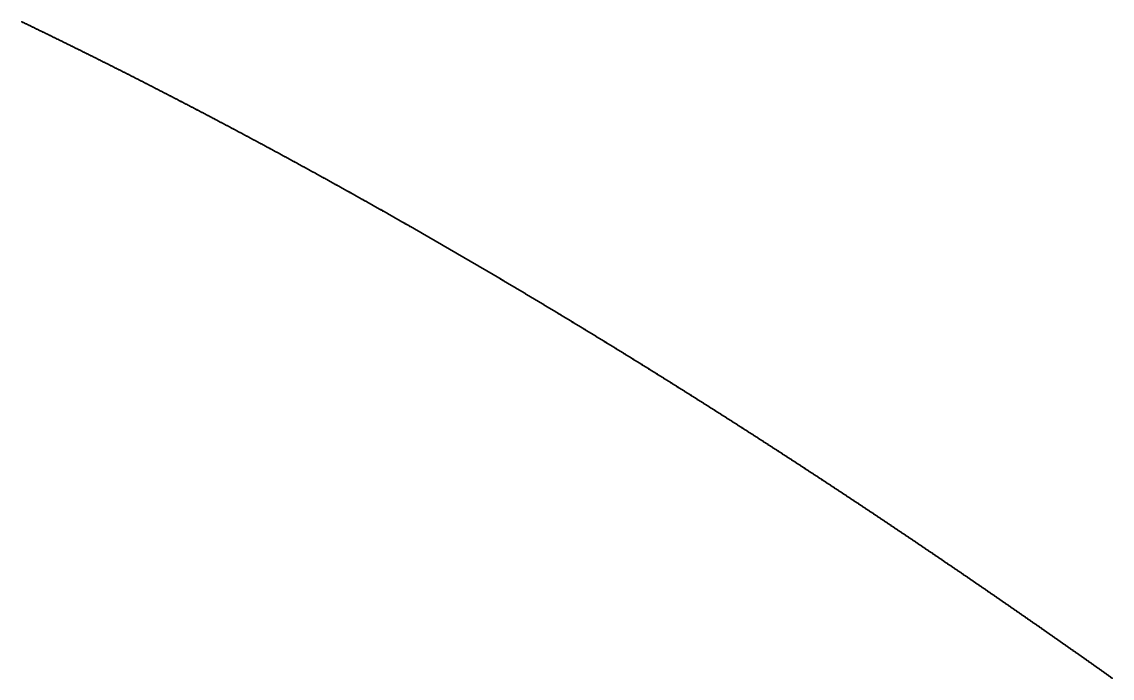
# Model space of a CAD drawing. Header units: metres. Extents: x 0 to 360, y 0 to 49.
# Drawn here: x 146.26 to 157.5, y 37.43 to 44.2 of the extents above; entities that cross this region are included whole.
import ezdxf

# ---------------------------------------------------------------- set-up
doc = ezdxf.new("R2010")
doc.units = ezdxf.units.M

msp = doc.modelspace()

# ---------------------------------------------------------------- linework, layer by layer
for p in [(146.257, 44.195), (146.263, 44.193), (146.269, 44.19), (146.275, 44.187), (146.281, 44.184), (146.286, 44.181), (146.292, 44.178), (146.298, 44.176), (146.304, 44.173), (146.31, 44.17), (146.316, 44.167), (146.322, 44.164), (146.328, 44.161), (146.334, 44.158), (146.339, 44.156), (146.345, 44.153), (146.351, 44.15), (146.357, 44.147), (146.363, 44.144), (146.369, 44.141), (146.375, 44.139), (146.381, 44.136), (146.387, 44.133), (146.393, 44.13), (146.398, 44.127), (146.404, 44.124), (146.41, 44.121), (146.416, 44.119), (146.422, 44.116), (146.428, 44.113), (146.434, 44.11), (146.44, 44.107), (146.446, 44.104), (146.451, 44.101), (146.457, 44.099), (146.463, 44.096), (146.469, 44.093), (146.475, 44.09), (146.481, 44.087), (146.487, 44.084), (146.493, 44.081), (146.499, 44.078), (146.504, 44.076), (146.51, 44.073), (146.516, 44.07), (146.522, 44.067), (146.528, 44.064), (146.534, 44.061), (146.54, 44.058), (146.546, 44.055), (146.552, 44.053), (146.557, 44.05), (146.563, 44.047), (146.569, 44.044), (146.575, 44.041), (146.581, 44.038), (146.587, 44.035), (146.593, 44.032), (146.599, 44.03), (146.605, 44.027), (146.611, 44.024), (146.616, 44.021), (146.622, 44.018), (146.628, 44.015), (146.634, 44.012), (146.64, 44.009), (146.646, 44.006), (146.652, 44.004), (146.658, 44.001), (146.664, 43.998), (146.669, 43.995), (146.675, 43.992), (146.681, 43.989), (146.687, 43.986), (146.693, 43.983), (146.699, 43.98), (146.705, 43.978), (146.711, 43.975), (146.717, 43.972), (146.723, 43.969), (146.728, 43.966), (146.734, 43.963), (146.74, 43.96), (146.746, 43.957), (146.752, 43.954), (146.758, 43.951), (146.764, 43.948), (146.77, 43.946), (146.776, 43.943), (146.781, 43.94), (146.787, 43.937), (146.793, 43.934), (146.799, 43.931), (146.805, 43.928), (146.811, 43.925), (146.817, 43.922), (146.823, 43.919), (146.829, 43.916), (146.834, 43.914), (146.84, 43.911), (146.846, 43.908), (146.852, 43.905), (146.858, 43.902), (146.864, 43.899), (146.87, 43.896), (146.876, 43.893), (146.882, 43.89), (146.888, 43.887), (146.893, 43.884), (146.899, 43.881), (146.905, 43.878), (146.911, 43.876), (146.917, 43.873), (146.923, 43.87), (146.929, 43.867), (146.935, 43.864), (146.941, 43.861), (146.946, 43.858), (146.952, 43.855), (146.958, 43.852), (146.964, 43.849), (146.97, 43.846), (146.976, 43.843), (146.982, 43.84), (146.988, 43.837), (146.994, 43.835), (147, 43.832), (147.005, 43.829), (147.011, 43.826), (147.017, 43.823), (147.023, 43.82), (147.029, 43.817), (147.035, 43.814), (147.041, 43.811), (147.047, 43.808), (147.053, 43.805), (147.059, 43.802), (147.064, 43.799), (147.07, 43.796), (147.076, 43.793), (147.082, 43.79), (147.088, 43.787), (147.094, 43.784), (147.1, 43.781), (147.106, 43.779), (147.112, 43.776), (147.117, 43.773), (147.123, 43.77), (147.129, 43.767), (147.135, 43.764), (147.141, 43.761), (147.147, 43.758), (147.153, 43.755), (147.159, 43.752), (147.165, 43.749), (147.171, 43.746), (147.176, 43.743), (147.182, 43.74), (147.188, 43.737), (147.194, 43.734), (147.2, 43.731), (147.206, 43.728), (147.212, 43.725), (147.218, 43.722), (147.224, 43.719), (147.229, 43.716), (147.235, 43.713), (147.241, 43.71), (147.247, 43.707), (147.253, 43.704), (147.259, 43.701), (147.265, 43.699), (147.271, 43.696), (147.277, 43.693), (147.283, 43.69), (147.288, 43.687), (147.294, 43.684), (147.3, 43.681), (147.306, 43.678), (147.312, 43.675), (147.318, 43.672), (147.324, 43.669), (147.33, 43.666), (147.336, 43.663), (147.342, 43.66), (147.347, 43.657), (147.353, 43.654), (147.359, 43.651), (147.365, 43.648), (147.371, 43.645), (147.377, 43.642), (147.383, 43.639), (147.389, 43.636), (147.395, 43.633), (147.401, 43.63), (147.406, 43.627), (147.412, 43.624), (147.418, 43.621), (147.424, 43.618), (147.43, 43.615), (147.436, 43.612), (147.442, 43.609), (147.448, 43.606), (147.454, 43.603), (147.459, 43.6), (147.465, 43.597), (147.471, 43.594), (147.477, 43.591), (147.483, 43.588), (147.489, 43.585), (147.495, 43.582), (147.501, 43.579), (147.507, 43.576), (147.513, 43.573), (147.518, 43.57), (147.524, 43.567), (147.53, 43.564), (147.536, 43.561), (147.542, 43.558), (147.548, 43.555), (147.554, 43.552), (147.56, 43.549), (147.566, 43.546), (147.572, 43.543), (147.577, 43.54), (147.583, 43.537), (147.589, 43.534), (147.595, 43.531), (147.601, 43.528), (147.607, 43.525), (147.613, 43.522), (147.619, 43.519), (147.625, 43.516), (147.631, 43.512), (147.636, 43.509), (147.642, 43.506), (147.648, 43.503), (147.654, 43.5), (147.66, 43.497), (147.666, 43.494), (147.672, 43.491), (147.678, 43.488), (147.684, 43.485), (147.69, 43.482), (147.695, 43.479), (147.701, 43.476), (147.707, 43.473), (147.713, 43.47), (147.719, 43.467), (147.725, 43.464), (147.731, 43.461), (147.737, 43.458), (147.743, 43.455), (147.749, 43.452), (147.754, 43.449), (147.76, 43.446), (147.766, 43.443), (147.772, 43.44), (147.778, 43.437), (147.784, 43.434), (147.79, 43.431), (147.796, 43.427), (147.802, 43.424), (147.808, 43.421), (147.813, 43.418), (147.819, 43.415), (147.825, 43.412), (147.831, 43.409), (147.837, 43.406), (147.843, 43.403), (147.849, 43.4), (147.855, 43.397), (147.861, 43.394), (147.866, 43.391), (147.872, 43.388), (147.878, 43.385), (147.884, 43.382), (147.89, 43.379), (147.896, 43.376), (147.902, 43.372), (147.908, 43.369), (147.914, 43.366), (147.92, 43.363), (147.925, 43.36), (147.931, 43.357), (147.937, 43.354), (147.943, 43.351), (147.949, 43.348), (147.955, 43.345), (147.961, 43.342), (147.967, 43.339), (147.973, 43.336), (147.979, 43.333), (147.985, 43.33), (147.99, 43.326), (147.996, 43.323), (148.002, 43.32), (148.008, 43.317), (148.014, 43.314), (148.02, 43.311), (148.026, 43.308), (148.032, 43.305), (148.038, 43.302), (148.044, 43.299), (148.049, 43.296), (148.055, 43.293), (148.061, 43.29), (148.067, 43.286), (148.073, 43.283), (148.079, 43.28), (148.085, 43.277), (148.091, 43.274), (148.097, 43.271), (148.103, 43.268), (148.108, 43.265), (148.114, 43.262), (148.12, 43.259), (148.126, 43.256), (148.132, 43.252), (148.138, 43.249), (148.144, 43.246), (148.15, 43.243), (148.156, 43.24), (148.162, 43.237), (148.167, 43.234), (148.173, 43.231), (148.179, 43.228), (148.185, 43.225), (148.191, 43.221), (148.197, 43.218), (148.203, 43.215), (148.209, 43.212), (148.215, 43.209), (148.221, 43.206), (148.226, 43.203), (148.232, 43.2), (148.238, 43.197), (148.244, 43.194), (148.25, 43.19), (148.256, 43.187), (148.262, 43.184), (148.268, 43.181), (148.274, 43.178), (148.28, 43.175), (148.285, 43.172), (148.291, 43.169), (148.297, 43.166), (148.303, 43.162), (148.309, 43.159), (148.315, 43.156), (148.321, 43.153), (148.327, 43.15), (148.333, 43.147), (148.339, 43.144), (148.345, 43.141), (148.35, 43.137), (148.356, 43.134), (148.362, 43.131), (148.368, 43.128), (148.374, 43.125), (148.38, 43.122), (148.386, 43.119), (148.392, 43.116), (148.398, 43.112), (148.404, 43.109), (148.409, 43.106), (148.415, 43.103), (148.421, 43.1), (148.427, 43.097), (148.433, 43.094), (148.439, 43.09), (148.445, 43.087), (148.451, 43.084), (148.457, 43.081), (148.463, 43.078), (148.469, 43.075), (148.474, 43.072), (148.48, 43.069), (148.486, 43.065), (148.492, 43.062), (148.498, 43.059), (148.504, 43.056), (148.51, 43.053), (148.516, 43.05), (148.522, 43.047), (148.528, 43.043), (148.533, 43.04), (148.539, 43.037), (148.545, 43.034), (148.551, 43.031), (148.557, 43.028), (148.563, 43.024), (148.569, 43.021), (148.575, 43.018), (148.581, 43.015), (148.587, 43.012), (148.593, 43.009), (148.598, 43.006), (148.604, 43.002), (148.61, 42.999), (148.616, 42.996), (148.622, 42.993), (148.628, 42.99), (148.634, 42.987), (148.64, 42.983), (148.646, 42.98), (148.652, 42.977), (148.657, 42.974), (148.663, 42.971), (148.669, 42.968), (148.675, 42.964), (148.681, 42.961), (148.687, 42.958), (148.693, 42.955), (148.699, 42.952), (148.705, 42.949), (148.711, 42.945), (148.717, 42.942), (148.722, 42.939), (148.728, 42.936), (148.734, 42.933), (148.74, 42.93), (148.746, 42.926), (148.752, 42.923), (148.758, 42.92), (148.764, 42.917), (148.77, 42.914), (148.776, 42.911), (148.781, 42.907), (148.787, 42.904), (148.793, 42.901), (148.799, 42.898), (148.805, 42.895), (148.811, 42.891), (148.817, 42.888), (148.823, 42.885), (148.829, 42.882), (148.835, 42.879), (148.841, 42.875), (148.846, 42.872), (148.852, 42.869), (148.858, 42.866), (148.864, 42.863), (148.87, 42.86), (148.876, 42.856), (148.882, 42.853), (148.888, 42.85), (148.894, 42.847), (148.9, 42.844), (148.906, 42.84), (148.911, 42.837), (148.917, 42.834), (148.923, 42.831), (148.929, 42.828), (148.935, 42.824), (148.941, 42.821), (148.947, 42.818), (148.953, 42.815), (148.959, 42.812), (148.965, 42.808), (148.97, 42.805), (148.976, 42.802), (148.982, 42.799), (148.988, 42.795), (148.994, 42.792), (149, 42.789), (149.006, 42.786), (149.012, 42.783), (149.018, 42.779), (149.024, 42.776), (149.03, 42.773), (149.035, 42.77), (149.041, 42.767), (149.047, 42.763), (149.053, 42.76), (149.059, 42.757), (149.065, 42.754), (149.071, 42.75), (149.077, 42.747), (149.083, 42.744), (149.089, 42.741), (149.095, 42.738), (149.1, 42.734), (149.106, 42.731), (149.112, 42.728), (149.118, 42.725), (149.124, 42.721), (149.13, 42.718), (149.136, 42.715), (149.142, 42.712), (149.148, 42.709), (149.154, 42.705), (149.16, 42.702), (149.165, 42.699), (149.171, 42.696), (149.177, 42.692), (149.183, 42.689), (149.189, 42.686), (149.195, 42.683), (149.201, 42.679), (149.207, 42.676), (149.213, 42.673), (149.219, 42.67), (149.225, 42.667), (149.23, 42.663), (149.236, 42.66), (149.242, 42.657), (149.248, 42.654), (149.254, 42.65), (149.26, 42.647), (149.266, 42.644), (149.272, 42.641), (149.278, 42.637), (149.284, 42.634), (149.29, 42.631), (149.295, 42.628), (149.301, 42.624), (149.307, 42.621), (149.313, 42.618), (149.319, 42.615), (149.325, 42.611), (149.331, 42.608), (149.337, 42.605), (149.343, 42.602), (149.349, 42.598), (149.355, 42.595), (149.36, 42.592), (149.366, 42.589), (149.372, 42.585), (149.378, 42.582), (149.384, 42.579), (149.39, 42.575), (149.396, 42.572), (149.402, 42.569), (149.408, 42.566), (149.414, 42.562), (149.42, 42.559), (149.425, 42.556), (149.431, 42.553), (149.437, 42.549), (149.443, 42.546), (149.449, 42.543), (149.455, 42.54), (149.461, 42.536), (149.467, 42.533), (149.473, 42.53), (149.479, 42.526), (149.485, 42.523), (149.49, 42.52), (149.496, 42.517), (149.502, 42.513), (149.508, 42.51), (149.514, 42.507), (149.52, 42.504), (149.526, 42.5), (149.532, 42.497), (149.538, 42.494), (149.544, 42.49), (149.55, 42.487), (149.555, 42.484), (149.561, 42.481), (149.567, 42.477), (149.573, 42.474), (149.579, 42.471), (149.585, 42.467), (149.591, 42.464), (149.597, 42.461), (149.603, 42.458), (149.609, 42.454), (149.615, 42.451), (149.62, 42.448), (149.626, 42.444), (149.632, 42.441), (149.638, 42.438), (149.644, 42.434), (149.65, 42.431), (149.656, 42.428), (149.662, 42.425), (149.668, 42.421), (149.674, 42.418), (149.68, 42.415), (149.686, 42.411), (149.691, 42.408), (149.697, 42.405), (149.703, 42.401), (149.709, 42.398), (149.715, 42.395), (149.721, 42.392), (149.727, 42.388), (149.733, 42.385), (149.739, 42.382), (149.745, 42.378), (149.751, 42.375), (149.756, 42.372), (149.762, 42.368), (149.768, 42.365), (149.774, 42.362), (149.78, 42.358), (149.786, 42.355), (149.792, 42.352), (149.798, 42.348), (149.804, 42.345), (149.81, 42.342), (149.816, 42.339), (149.822, 42.335), (149.827, 42.332), (149.833, 42.329), (149.839, 42.325), (149.845, 42.322), (149.851, 42.319), (149.857, 42.315), (149.863, 42.312), (149.869, 42.309), (149.875, 42.305), (149.881, 42.302), (149.887, 42.299), (149.892, 42.295), (149.898, 42.292), (149.904, 42.289), (149.91, 42.285), (149.916, 42.282), (149.922, 42.279), (149.928, 42.275), (149.934, 42.272), (149.94, 42.269), (149.946, 42.265), (149.952, 42.262), (149.958, 42.259), (149.963, 42.255), (149.969, 42.252), (149.975, 42.249), (149.981, 42.245), (149.987, 42.242), (149.993, 42.239), (149.999, 42.235), (150.005, 42.232), (150.011, 42.229), (150.017, 42.225), (150.023, 42.222), (150.029, 42.219), (150.034, 42.215), (150.04, 42.212), (150.046, 42.209), (150.052, 42.205), (150.058, 42.202), (150.064, 42.198), (150.07, 42.195), (150.076, 42.192), (150.082, 42.188), (150.088, 42.185), (150.094, 42.182), (150.099, 42.178), (150.105, 42.175), (150.111, 42.172), (150.117, 42.168), (150.123, 42.165), (150.129, 42.162), (150.135, 42.158), (150.141, 42.155), (150.147, 42.151), (150.153, 42.148), (150.159, 42.145), (150.165, 42.141), (150.17, 42.138), (150.176, 42.135), (150.182, 42.131), (150.188, 42.128), (150.194, 42.125), (150.2, 42.121), (150.206, 42.118), (150.212, 42.114), (150.218, 42.111), (150.224, 42.108), (150.23, 42.104), (150.236, 42.101), (150.241, 42.098), (150.247, 42.094), (150.253, 42.091), (150.259, 42.087), (150.265, 42.084), (150.271, 42.081), (150.277, 42.077), (150.283, 42.074), (150.289, 42.071), (150.295, 42.067), (150.301, 42.064), (150.307, 42.06), (150.312, 42.057), (150.318, 42.054), (150.324, 42.05), (150.33, 42.047), (150.336, 42.043), (150.342, 42.04), (150.348, 42.037), (150.354, 42.033), (150.36, 42.03), (150.366, 42.027), (150.372, 42.023), (150.378, 42.02), (150.383, 42.016), (150.389, 42.013), (150.395, 42.01), (150.401, 42.006), (150.407, 42.003), (150.413, 41.999), (150.419, 41.996), (150.425, 41.993), (150.431, 41.989), (150.437, 41.986), (150.443, 41.982), (150.449, 41.979), (150.454, 41.976), (150.46, 41.972), (150.466, 41.969), (150.472, 41.965), (150.478, 41.962), (150.484, 41.959), (150.49, 41.955), (150.496, 41.952), (150.502, 41.948), (150.508, 41.945), (150.514, 41.941), (150.52, 41.938), (150.525, 41.935), (150.531, 41.931), (150.537, 41.928), (150.543, 41.924), (150.549, 41.921), (150.555, 41.918), (150.561, 41.914), (150.567, 41.911), (150.573, 41.907), (150.579, 41.904), (150.585, 41.901), (150.591, 41.897), (150.596, 41.894), (150.602, 41.89), (150.608, 41.887), (150.614, 41.883), (150.62, 41.88), (150.626, 41.877), (150.632, 41.873), (150.638, 41.87), (150.644, 41.866), (150.65, 41.863), (150.656, 41.859), (150.662, 41.856), (150.668, 41.853), (150.673, 41.849), (150.679, 41.846), (150.685, 41.842), (150.691, 41.839), (150.697, 41.835), (150.703, 41.832), (150.709, 41.829), (150.715, 41.825), (150.721, 41.822), (150.727, 41.818), (150.733, 41.815), (150.739, 41.811), (150.744, 41.808), (150.75, 41.804), (150.756, 41.801), (150.762, 41.798), (150.768, 41.794), (150.774, 41.791), (150.78, 41.787), (150.786, 41.784), (150.792, 41.78), (150.798, 41.777), (150.804, 41.773), (150.81, 41.77), (150.816, 41.767), (150.821, 41.763), (150.827, 41.76), (150.833, 41.756), (150.839, 41.753), (150.845, 41.749), (150.851, 41.746), (150.857, 41.742), (150.863, 41.739), (150.869, 41.735), (150.875, 41.732), (150.881, 41.729), (150.887, 41.725), (150.892, 41.722), (150.898, 41.718), (150.904, 41.715), (150.91, 41.711), (150.916, 41.708), (150.922, 41.704), (150.928, 41.701), (150.934, 41.697), (150.94, 41.694), (150.946, 41.69), (150.952, 41.687), (150.958, 41.684), (150.964, 41.68), (150.969, 41.677), (150.975, 41.673), (150.981, 41.67), (150.987, 41.666), (150.993, 41.663), (150.999, 41.659), (151.005, 41.656), (151.011, 41.652), (151.017, 41.649), (151.023, 41.645), (151.029, 41.642), (151.035, 41.638), (151.041, 41.635), (151.046, 41.631), (151.052, 41.628), (151.058, 41.624), (151.064, 41.621), (151.07, 41.617), (151.076, 41.614), (151.082, 41.611), (151.088, 41.607), (151.094, 41.604), (151.1, 41.6), (151.106, 41.597), (151.112, 41.593), (151.118, 41.59), (151.123, 41.586), (151.129, 41.583), (151.135, 41.579), (151.141, 41.576), (151.147, 41.572), (151.153, 41.569), (151.159, 41.565), (151.165, 41.562), (151.171, 41.558), (151.177, 41.555), (151.183, 41.551), (151.189, 41.548), (151.195, 41.544), (151.2, 41.541), (151.206, 41.537), (151.212, 41.534), (151.218, 41.53), (151.224, 41.527), (151.23, 41.523), (151.236, 41.52), (151.242, 41.516), (151.248, 41.513), (151.254, 41.509), (151.26, 41.506), (151.266, 41.502), (151.272, 41.499), (151.277, 41.495), (151.283, 41.492), (151.289, 41.488), (151.295, 41.485), (151.301, 41.481), (151.307, 41.478), (151.313, 41.474), (151.319, 41.471), (151.325, 41.467), (151.331, 41.463), (151.337, 41.46), (151.343, 41.456), (151.349, 41.453), (151.354, 41.449), (151.36, 41.446), (151.366, 41.442), (151.372, 41.439), (151.378, 41.435), (151.384, 41.432), (151.39, 41.428), (151.396, 41.425), (151.402, 41.421), (151.408, 41.418), (151.414, 41.414), (151.42, 41.411), (151.426, 41.407), (151.432, 41.404), (151.437, 41.4), (151.443, 41.397), (151.449, 41.393), (151.455, 41.389), (151.461, 41.386), (151.467, 41.382), (151.473, 41.379), (151.479, 41.375), (151.485, 41.372), (151.491, 41.368), (151.497, 41.365), (151.503, 41.361), (151.509, 41.358), (151.514, 41.354), (151.52, 41.351), (151.526, 41.347), (151.532, 41.343), (151.538, 41.34), (151.544, 41.336), (151.55, 41.333), (151.556, 41.329), (151.562, 41.326), (151.568, 41.322), (151.574, 41.319), (151.58, 41.315), (151.586, 41.312), (151.592, 41.308), (151.597, 41.304), (151.603, 41.301), (151.609, 41.297), (151.615, 41.294), (151.621, 41.29), (151.627, 41.287), (151.633, 41.283), (151.639, 41.28), (151.645, 41.276), (151.651, 41.272), (151.657, 41.269), (151.663, 41.265), (151.669, 41.262), (151.674, 41.258), (151.68, 41.255), (151.686, 41.251), (151.692, 41.248), (151.698, 41.244), (151.704, 41.24), (151.71, 41.237), (151.716, 41.233), (151.722, 41.23), (151.728, 41.226), (151.734, 41.223), (151.74, 41.219), (151.746, 41.215), (151.752, 41.212), (151.757, 41.208), (151.763, 41.205), (151.769, 41.201), (151.775, 41.198), (151.781, 41.194), (151.787, 41.19), (151.793, 41.187), (151.799, 41.183), (151.805, 41.18), (151.811, 41.176), (151.817, 41.173), (151.823, 41.169), (151.829, 41.165), (151.835, 41.162), (151.84, 41.158), (151.846, 41.155), (151.852, 41.151), (151.858, 41.148), (151.864, 41.144), (151.87, 41.14), (151.876, 41.137), (151.882, 41.133), (151.888, 41.13), (151.894, 41.126), (151.9, 41.122), (151.906, 41.119), (151.912, 41.115), (151.918, 41.112), (151.923, 41.108), (151.929, 41.104), (151.935, 41.101), (151.941, 41.097), (151.947, 41.094), (151.953, 41.09), (151.959, 41.086), (151.965, 41.083), (151.971, 41.079), (151.977, 41.076), (151.983, 41.072), (151.989, 41.068), (151.995, 41.065), (152.001, 41.061), (152.007, 41.058), (152.012, 41.054), (152.018, 41.05), (152.024, 41.047), (152.03, 41.043), (152.036, 41.04), (152.042, 41.036), (152.048, 41.032), (152.054, 41.029), (152.06, 41.025), (152.066, 41.022), (152.072, 41.018), (152.078, 41.014), (152.084, 41.011), (152.09, 41.007), (152.095, 41.004), (152.101, 41), (152.107, 40.996), (152.113, 40.993), (152.119, 40.989), (152.125, 40.985), (152.131, 40.982), (152.137, 40.978), (152.143, 40.975), (152.149, 40.971), (152.155, 40.967), (152.161, 40.964), (152.167, 40.96), (152.173, 40.957), (152.179, 40.953), (152.184, 40.949), (152.19, 40.946), (152.196, 40.942), (152.202, 40.938), (152.208, 40.935), (152.214, 40.931), (152.22, 40.928), (152.226, 40.924), (152.232, 40.92), (152.238, 40.917), (152.244, 40.913), (152.25, 40.909), (152.256, 40.906), (152.262, 40.902), (152.267, 40.898), (152.273, 40.895), (152.279, 40.891), (152.285, 40.888), (152.291, 40.884), (152.297, 40.88), (152.303, 40.877), (152.309, 40.873), (152.315, 40.869), (152.321, 40.866), (152.327, 40.862), (152.333, 40.858), (152.339, 40.855), (152.345, 40.851), (152.351, 40.847), (152.356, 40.844), (152.362, 40.84), (152.368, 40.837), (152.374, 40.833), (152.38, 40.829), (152.386, 40.826), (152.392, 40.822), (152.398, 40.818), (152.404, 40.815), (152.41, 40.811), (152.416, 40.807), (152.422, 40.804), (152.428, 40.8), (152.434, 40.796), (152.44, 40.793), (152.445, 40.789), (152.451, 40.785), (152.457, 40.782), (152.463, 40.778), (152.469, 40.774), (152.475, 40.771), (152.481, 40.767), (152.487, 40.763), (152.493, 40.76), (152.499, 40.756), (152.505, 40.752), (152.511, 40.749), (152.517, 40.745), (152.523, 40.741), (152.529, 40.738), (152.535, 40.734), (152.54, 40.73), (152.546, 40.727), (152.552, 40.723), (152.558, 40.719), (152.564, 40.716), (152.57, 40.712), (152.576, 40.708), (152.582, 40.705), (152.588, 40.701), (152.594, 40.697), (152.6, 40.694), (152.606, 40.69), (152.612, 40.686), (152.618, 40.683), (152.624, 40.679), (152.629, 40.675), (152.635, 40.672), (152.641, 40.668), (152.647, 40.664), (152.653, 40.661), (152.659, 40.657), (152.665, 40.653), (152.671, 40.649), (152.677, 40.646), (152.683, 40.642), (152.689, 40.638), (152.695, 40.635), (152.701, 40.631), (152.707, 40.627), (152.713, 40.624), (152.719, 40.62), (152.724, 40.616), (152.73, 40.613), (152.736, 40.609), (152.742, 40.605), (152.748, 40.602), (152.754, 40.598), (152.76, 40.594), (152.766, 40.59), (152.772, 40.587), (152.778, 40.583), (152.784, 40.579), (152.79, 40.576), (152.796, 40.572), (152.802, 40.568), (152.808, 40.565), (152.814, 40.561), (152.819, 40.557), (152.825, 40.553), (152.831, 40.55), (152.837, 40.546), (152.843, 40.542), (152.849, 40.539), (152.855, 40.535), (152.861, 40.531), (152.867, 40.527), (152.873, 40.524), (152.879, 40.52), (152.885, 40.516), (152.891, 40.513), (152.897, 40.509), (152.903, 40.505), (152.909, 40.501), (152.914, 40.498), (152.92, 40.494), (152.926, 40.49), (152.932, 40.487), (152.938, 40.483), (152.944, 40.479), (152.95, 40.475), (152.956, 40.472), (152.962, 40.468), (152.968, 40.464), (152.974, 40.461), (152.98, 40.457), (152.986, 40.453), (152.992, 40.449), (152.998, 40.446), (153.004, 40.442), (153.01, 40.438), (153.015, 40.434), (153.021, 40.431), (153.027, 40.427), (153.033, 40.423), (153.039, 40.42), (153.045, 40.416), (153.051, 40.412), (153.057, 40.408), (153.063, 40.405), (153.069, 40.401), (153.075, 40.397), (153.081, 40.393), (153.087, 40.39), (153.093, 40.386), (153.099, 40.382), (153.105, 40.378), (153.111, 40.375), (153.116, 40.371), (153.122, 40.367), (153.128, 40.363), (153.134, 40.36), (153.14, 40.356), (153.146, 40.352), (153.152, 40.348), (153.158, 40.345), (153.164, 40.341), (153.17, 40.337), (153.176, 40.333), (153.182, 40.33), (153.188, 40.326), (153.194, 40.322), (153.2, 40.318), (153.206, 40.315), (153.212, 40.311), (153.217, 40.307), (153.223, 40.303), (153.229, 40.3), (153.235, 40.296), (153.241, 40.292), (153.247, 40.288), (153.253, 40.285), (153.259, 40.281), (153.265, 40.277), (153.271, 40.273), (153.277, 40.27), (153.283, 40.266), (153.289, 40.262), (153.295, 40.258), (153.301, 40.255), (153.307, 40.251), (153.313, 40.247), (153.318, 40.243), (153.324, 40.24), (153.33, 40.236), (153.336, 40.232), (153.342, 40.228), (153.348, 40.224), (153.354, 40.221), (153.36, 40.217), (153.366, 40.213), (153.372, 40.209), (153.378, 40.206), (153.384, 40.202), (153.39, 40.198), (153.396, 40.194), (153.402, 40.19), (153.408, 40.187), (153.414, 40.183), (153.42, 40.179), (153.425, 40.175), (153.431, 40.172), (153.437, 40.168), (153.443, 40.164), (153.449, 40.16), (153.455, 40.156), (153.461, 40.153), (153.467, 40.149), (153.473, 40.145), (153.479, 40.141), (153.485, 40.138), (153.491, 40.134), (153.497, 40.13), (153.503, 40.126), (153.509, 40.122), (153.515, 40.119), (153.521, 40.115), (153.526, 40.111), (153.532, 40.107), (153.538, 40.103), (153.544, 40.1), (153.55, 40.096), (153.556, 40.092), (153.562, 40.088), (153.568, 40.084), (153.574, 40.081), (153.58, 40.077), (153.586, 40.073), (153.592, 40.069), (153.598, 40.065), (153.604, 40.062), (153.61, 40.058), (153.616, 40.054), (153.622, 40.05), (153.628, 40.046), (153.634, 40.043), (153.639, 40.039), (153.645, 40.035), (153.651, 40.031), (153.657, 40.027), (153.663, 40.024), (153.669, 40.02), (153.675, 40.016), (153.681, 40.012), (153.687, 40.008), (153.693, 40.005), (153.699, 40.001), (153.705, 39.997), (153.711, 39.993), (153.717, 39.989), (153.723, 39.985), (153.729, 39.982), (153.735, 39.978), (153.741, 39.974), (153.746, 39.97), (153.752, 39.966), (153.758, 39.963), (153.764, 39.959), (153.77, 39.955), (153.776, 39.951), (153.782, 39.947), (153.788, 39.943), (153.794, 39.94), (153.8, 39.936), (153.806, 39.932), (153.812, 39.928), (153.818, 39.924), (153.824, 39.92), (153.83, 39.917), (153.836, 39.913), (153.842, 39.909), (153.848, 39.905), (153.854, 39.901), (153.86, 39.898), (153.865, 39.894), (153.871, 39.89), (153.877, 39.886), (153.883, 39.882), (153.889, 39.878), (153.895, 39.875), (153.901, 39.871), (153.907, 39.867), (153.913, 39.863), (153.919, 39.859), (153.925, 39.855), (153.931, 39.851), (153.937, 39.848), (153.943, 39.844), (153.949, 39.84), (153.955, 39.836), (153.961, 39.832), (153.967, 39.828), (153.973, 39.825), (153.978, 39.821), (153.984, 39.817), (153.99, 39.813), (153.996, 39.809), (154.002, 39.805), (154.008, 39.801), (154.014, 39.798), (154.02, 39.794), (154.026, 39.79), (154.032, 39.786), (154.038, 39.782), (154.044, 39.778), (154.05, 39.774), (154.056, 39.771), (154.062, 39.767), (154.068, 39.763), (154.074, 39.759), (154.08, 39.755), (154.086, 39.751), (154.092, 39.747), (154.097, 39.744), (154.103, 39.74), (154.109, 39.736), (154.115, 39.732), (154.121, 39.728), (154.127, 39.724), (154.133, 39.72), (154.139, 39.717), (154.145, 39.713), (154.151, 39.709), (154.157, 39.705), (154.163, 39.701), (154.169, 39.697), (154.175, 39.693), (154.181, 39.689), (154.187, 39.686), (154.193, 39.682), (154.199, 39.678), (154.205, 39.674), (154.211, 39.67), (154.217, 39.666), (154.222, 39.662), (154.228, 39.658), (154.234, 39.655), (154.24, 39.651), (154.246, 39.647), (154.252, 39.643), (154.258, 39.639), (154.264, 39.635), (154.27, 39.631), (154.276, 39.627), (154.282, 39.624), (154.288, 39.62), (154.294, 39.616), (154.3, 39.612), (154.306, 39.608), (154.312, 39.604), (154.318, 39.6), (154.324, 39.596), (154.33, 39.592), (154.336, 39.589), (154.342, 39.585), (154.347, 39.581), (154.353, 39.577), (154.359, 39.573), (154.365, 39.569), (154.371, 39.565), (154.377, 39.561), (154.383, 39.557), (154.389, 39.554), (154.395, 39.55), (154.401, 39.546), (154.407, 39.542), (154.413, 39.538), (154.419, 39.534), (154.425, 39.53), (154.431, 39.526), (154.437, 39.522), (154.443, 39.518), (154.449, 39.515), (154.455, 39.511), (154.461, 39.507), (154.467, 39.503), (154.473, 39.499), (154.478, 39.495), (154.484, 39.491), (154.49, 39.487), (154.496, 39.483), (154.502, 39.479), (154.508, 39.475), (154.514, 39.472), (154.52, 39.468), (154.526, 39.464), (154.532, 39.46), (154.538, 39.456), (154.544, 39.452), (154.55, 39.448), (154.556, 39.444), (154.562, 39.44), (154.568, 39.436), (154.574, 39.432), (154.58, 39.428), (154.586, 39.425), (154.592, 39.421), (154.598, 39.417), (154.604, 39.413), (154.61, 39.409), (154.615, 39.405), (154.621, 39.401), (154.627, 39.397), (154.633, 39.393), (154.639, 39.389), (154.645, 39.385), (154.651, 39.381), (154.657, 39.377), (154.663, 39.374), (154.669, 39.37), (154.675, 39.366), (154.681, 39.362), (154.687, 39.358), (154.693, 39.354), (154.699, 39.35), (154.705, 39.346), (154.711, 39.342), (154.717, 39.338), (154.723, 39.334), (154.729, 39.33), (154.735, 39.326), (154.741, 39.322), (154.747, 39.318), (154.753, 39.314), (154.758, 39.311), (154.764, 39.307), (154.77, 39.303), (154.776, 39.299), (154.782, 39.295), (154.788, 39.291), (154.794, 39.287), (154.8, 39.283), (154.806, 39.279), (154.812, 39.275), (154.818, 39.271), (154.824, 39.267), (154.83, 39.263), (154.836, 39.259), (154.842, 39.255), (154.848, 39.251), (154.854, 39.247), (154.86, 39.243), (154.866, 39.24), (154.872, 39.236), (154.878, 39.232), (154.884, 39.228), (154.89, 39.224), (154.896, 39.22), (154.901, 39.216), (154.907, 39.212), (154.913, 39.208), (154.919, 39.204), (154.925, 39.2), (154.931, 39.196), (154.937, 39.192), (154.943, 39.188), (154.949, 39.184), (154.955, 39.18), (154.961, 39.176), (154.967, 39.172), (154.973, 39.168), (154.979, 39.164), (154.985, 39.16), (154.991, 39.156), (154.997, 39.152), (155.003, 39.148), (155.009, 39.144), (155.015, 39.14), (155.021, 39.136), (155.027, 39.133), (155.033, 39.129), (155.039, 39.125), (155.045, 39.121), (155.05, 39.117), (155.056, 39.113), (155.062, 39.109), (155.068, 39.105), (155.074, 39.101), (155.08, 39.097), (155.086, 39.093), (155.092, 39.089), (155.098, 39.085), (155.104, 39.081), (155.11, 39.077), (155.116, 39.073), (155.122, 39.069), (155.128, 39.065), (155.134, 39.061), (155.14, 39.057), (155.146, 39.053), (155.152, 39.049), (155.158, 39.045), (155.164, 39.041), (155.17, 39.037), (155.176, 39.033), (155.182, 39.029), (155.188, 39.025), (155.194, 39.021), (155.2, 39.017), (155.206, 39.013), (155.211, 39.009), (155.217, 39.005), (155.223, 39.001), (155.229, 38.997), (155.235, 38.993), (155.241, 38.989), (155.247, 38.985), (155.253, 38.981), (155.259, 38.977), (155.265, 38.973), (155.271, 38.969), (155.277, 38.965), (155.283, 38.961), (155.289, 38.957), (155.295, 38.953), (155.301, 38.949), (155.307, 38.945), (155.313, 38.941), (155.319, 38.937), (155.325, 38.933), (155.331, 38.929), (155.337, 38.925), (155.343, 38.921), (155.349, 38.917), (155.355, 38.913), (155.361, 38.909), (155.367, 38.905), (155.373, 38.901), (155.378, 38.897), (155.384, 38.893), (155.39, 38.889), (155.396, 38.885), (155.402, 38.881), (155.408, 38.877), (155.414, 38.873), (155.42, 38.869), (155.426, 38.865), (155.432, 38.861), (155.438, 38.857), (155.444, 38.853), (155.45, 38.849), (155.456, 38.845), (155.462, 38.841), (155.468, 38.837), (155.474, 38.833), (155.48, 38.829), (155.486, 38.825), (155.492, 38.821), (155.498, 38.816), (155.504, 38.812), (155.51, 38.808), (155.516, 38.804), (155.522, 38.8), (155.528, 38.796), (155.534, 38.792), (155.54, 38.788), (155.546, 38.784), (155.552, 38.78), (155.558, 38.776), (155.563, 38.772), (155.569, 38.768), (155.575, 38.764), (155.581, 38.76), (155.587, 38.756), (155.593, 38.752), (155.599, 38.748), (155.605, 38.744), (155.611, 38.74), (155.617, 38.736), (155.623, 38.732), (155.629, 38.728), (155.635, 38.724), (155.641, 38.72), (155.647, 38.716), (155.653, 38.712), (155.659, 38.707), (155.665, 38.703), (155.671, 38.699), (155.677, 38.695), (155.683, 38.691), (155.689, 38.687), (155.695, 38.683), (155.701, 38.679), (155.707, 38.675), (155.713, 38.671), (155.719, 38.667), (155.725, 38.663), (155.731, 38.659), (155.737, 38.655), (155.743, 38.651), (155.749, 38.647), (155.754, 38.643), (155.76, 38.639), (155.766, 38.635), (155.772, 38.63), (155.778, 38.626), (155.784, 38.622), (155.79, 38.618), (155.796, 38.614), (155.802, 38.61), (155.808, 38.606), (155.814, 38.602), (155.82, 38.598), (155.826, 38.594), (155.832, 38.59), (155.838, 38.586), (155.844, 38.582), (155.85, 38.578), (155.856, 38.574), (155.862, 38.569), (155.868, 38.565), (155.874, 38.561), (155.88, 38.557), (155.886, 38.553), (155.892, 38.549), (155.898, 38.545), (155.904, 38.541), (155.91, 38.537), (155.916, 38.533), (155.922, 38.529), (155.928, 38.525), (155.934, 38.521), (155.94, 38.517), (155.946, 38.512), (155.952, 38.508), (155.958, 38.504), (155.964, 38.5), (155.969, 38.496), (155.975, 38.492), (155.981, 38.488), (155.987, 38.484), (155.993, 38.48), (155.999, 38.476), (156.005, 38.472), (156.011, 38.468), (156.017, 38.463), (156.023, 38.459), (156.029, 38.455), (156.035, 38.451), (156.041, 38.447), (156.047, 38.443), (156.053, 38.439), (156.059, 38.435), (156.065, 38.431), (156.071, 38.427), (156.077, 38.423), (156.083, 38.418), (156.089, 38.414), (156.095, 38.41), (156.101, 38.406), (156.107, 38.402), (156.113, 38.398), (156.119, 38.394), (156.125, 38.39), (156.131, 38.386), (156.137, 38.382), (156.143, 38.377), (156.149, 38.373), (156.155, 38.369), (156.161, 38.365), (156.167, 38.361), (156.173, 38.357), (156.179, 38.353), (156.185, 38.349), (156.191, 38.345), (156.197, 38.34), (156.202, 38.336), (156.208, 38.332), (156.214, 38.328), (156.22, 38.324), (156.226, 38.32), (156.232, 38.316), (156.238, 38.312), (156.244, 38.308), (156.25, 38.303), (156.256, 38.299), (156.262, 38.295), (156.268, 38.291), (156.274, 38.287), (156.28, 38.283), (156.286, 38.279), (156.292, 38.275), (156.298, 38.271), (156.304, 38.266), (156.31, 38.262), (156.316, 38.258), (156.322, 38.254), (156.328, 38.25), (156.334, 38.246), (156.34, 38.242), (156.346, 38.238), (156.352, 38.233), (156.358, 38.229), (156.364, 38.225), (156.37, 38.221), (156.376, 38.217), (156.382, 38.213), (156.388, 38.209), (156.394, 38.205), (156.4, 38.2), (156.406, 38.196), (156.412, 38.192), (156.418, 38.188), (156.424, 38.184), (156.43, 38.18), (156.436, 38.176), (156.442, 38.171), (156.448, 38.167), (156.454, 38.163), (156.46, 38.159), (156.466, 38.155), (156.471, 38.151), (156.477, 38.147), (156.483, 38.143), (156.489, 38.138), (156.495, 38.134), (156.501, 38.13), (156.507, 38.126), (156.513, 38.122), (156.519, 38.118), (156.525, 38.114), (156.531, 38.109), (156.537, 38.105), (156.543, 38.101), (156.549, 38.097), (156.555, 38.093), (156.561, 38.089), (156.567, 38.084), (156.573, 38.08), (156.579, 38.076), (156.585, 38.072), (156.591, 38.068), (156.597, 38.064), (156.603, 38.06), (156.609, 38.055), (156.615, 38.051), (156.621, 38.047), (156.627, 38.043), (156.633, 38.039), (156.639, 38.035), (156.645, 38.03), (156.651, 38.026), (156.657, 38.022), (156.663, 38.018), (156.669, 38.014), (156.675, 38.01), (156.681, 38.005), (156.687, 38.001), (156.693, 37.997), (156.699, 37.993), (156.705, 37.989), (156.711, 37.985), (156.717, 37.981), (156.723, 37.976), (156.729, 37.972), (156.735, 37.968), (156.741, 37.964), (156.747, 37.96), (156.753, 37.955), (156.759, 37.951), (156.765, 37.947), (156.771, 37.943), (156.777, 37.939), (156.783, 37.935), (156.789, 37.93), (156.795, 37.926), (156.801, 37.922), (156.806, 37.918), (156.812, 37.914), (156.818, 37.91), (156.824, 37.905), (156.83, 37.901), (156.836, 37.897), (156.842, 37.893), (156.848, 37.889), (156.854, 37.884), (156.86, 37.88), (156.866, 37.876), (156.872, 37.872), (156.878, 37.868), (156.884, 37.864), (156.89, 37.859), (156.896, 37.855), (156.902, 37.851), (156.908, 37.847), (156.914, 37.843), (156.92, 37.838), (156.926, 37.834), (156.932, 37.83), (156.938, 37.826), (156.944, 37.822), (156.95, 37.817), (156.956, 37.813), (156.962, 37.809), (156.968, 37.805), (156.974, 37.801), (156.98, 37.796), (156.986, 37.792), (156.992, 37.788), (156.998, 37.784), (157.004, 37.78), (157.01, 37.775), (157.016, 37.771), (157.022, 37.767), (157.028, 37.763), (157.034, 37.759), (157.04, 37.754), (157.046, 37.75), (157.052, 37.746), (157.058, 37.742), (157.064, 37.738), (157.07, 37.733), (157.076, 37.729), (157.082, 37.725), (157.088, 37.721), (157.094, 37.717), (157.1, 37.712), (157.106, 37.708), (157.112, 37.704), (157.118, 37.7), (157.124, 37.696), (157.13, 37.691), (157.136, 37.687), (157.142, 37.683), (157.148, 37.679), (157.154, 37.675), (157.16, 37.67), (157.166, 37.666), (157.172, 37.662), (157.178, 37.658), (157.184, 37.653), (157.19, 37.649), (157.196, 37.645), (157.202, 37.641), (157.208, 37.637), (157.214, 37.632), (157.22, 37.628), (157.226, 37.624), (157.232, 37.62), (157.238, 37.615), (157.244, 37.611), (157.25, 37.607), (157.256, 37.603), (157.262, 37.599), (157.268, 37.594), (157.274, 37.59), (157.28, 37.586), (157.286, 37.582), (157.292, 37.577), (157.298, 37.573), (157.304, 37.569), (157.31, 37.565), (157.316, 37.56), (157.322, 37.556), (157.327, 37.552), (157.333, 37.548), (157.339, 37.543), (157.345, 37.539), (157.351, 37.535), (157.357, 37.531), (157.363, 37.527), (157.369, 37.522), (157.375, 37.518), (157.381, 37.514), (157.387, 37.51), (157.393, 37.505), (157.399, 37.501), (157.405, 37.497), (157.411, 37.493), (157.417, 37.488), (157.423, 37.484), (157.429, 37.48), (157.435, 37.476), (157.441, 37.471), (157.447, 37.467), (157.453, 37.463), (157.459, 37.459), (157.465, 37.454), (157.471, 37.45), (157.477, 37.446), (157.483, 37.442), (157.489, 37.437), (157.495, 37.433), (157.501, 37.429)]:
    msp.add_point(p)

doc.saveas('drawing.dxf')
